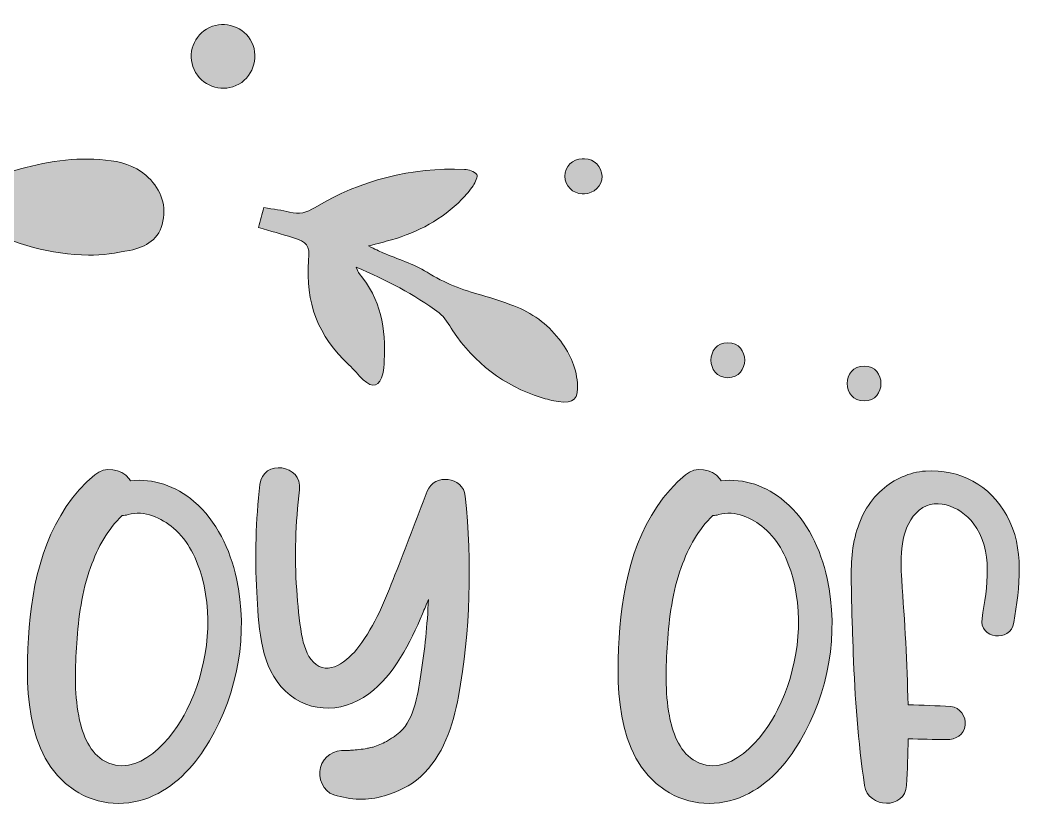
# Model space of a CAD drawing. Header units: inches. Extents: x 66 to 1015, y -1000 to -79.
# Drawn here: x 541.5 to 944.5, y -395.7 to -78.8 of the extents above; entities that cross this region are included whole.
import ezdxf

# ---------------------------------------------------------------- set-up
doc = ezdxf.new("R2010")
doc.units = ezdxf.units.IN
doc.header["$MEASUREMENT"] = 0
doc.layers.add('Layer 1', color=7, linetype='Continuous')

# ---------------------------------------------------------------- blocks, each defined once
blk = doc.blocks.new('block 2')
at = {"layer": 'Layer 1', "true_color": 0xffffff}
h = blk.add_hatch(color=7, dxfattribs=at)
h.dxf.hatch_style = 2
edge = h.paths.add_edge_path()
edge.add_spline(control_points=[(628.1, -105.08), (634.64, -102.21), (637.59, -94.14), (634.43, -87.74), (631.36, -81.51), (623.67, -78.8), (617.45, -81.76), (611.15, -84.76), (608.39, -92.33), (611.3, -98.65), (614.22, -104.99), (621.74, -107.87), (628.1, -105.08)], knot_values=[0, 0, 0, 0, 1, 1, 1, 2, 2, 2, 3, 3, 3, 4, 4, 4, 4], degree=3, periodic=1)
h = blk.add_hatch(color=7, dxfattribs=at)
h.dxf.hatch_style = 2
edge = h.paths.add_edge_path()
edge.add_spline(control_points=[(291.06, -208.95), (301.52, -204.11), (311.42, -199.52), (321.76, -194.74), (324.09, -197.83), (326.1, -200.29), (327.87, -202.91), (335.29, -213.93), (344.3, -223.52), (355.05, -231.24), (359.87, -234.71), (365.45, -237.47), (371.09, -239.34), (377.64, -241.53), (384.06, -240.04), (388.64, -234.35), (393.39, -228.45), (394.13, -221.91), (390.91, -214.93), (388.38, -209.47), (384.55, -204.97), (379.5, -202), (372.46, -197.87), (365.04, -194.36), (357.67, -190.84), (354.23, -189.2), (350.52, -188.15), (346.93, -186.84), (346.91, -186.19), (346.89, -185.53), (346.86, -184.88), (361.48, -180.37), (376.1, -175.88), (390.71, -171.35), (395.61, -169.83), (399.03, -171.52), (401.54, -175.85), (405.43, -182.57), (409.5, -189.19), (413.42, -195.9), (418.56, -204.7), (425.62, -211.57), (434.57, -216.3), (437.73, -217.97), (441.42, -219.16), (444.96, -219.46), (454.54, -220.27), (460.62, -214.09), (459.97, -204.45), (459.47, -196.9), (456.6, -189.93), (451.43, -184.59), (446.54, -179.54), (440.64, -175.43), (434.97, -171.19), (431.74, -168.78), (428.07, -166.94), (423.49, -164.19), (426.49, -163.46), (428.24, -162.93), (430.02, -162.63), (439.38, -161.05), (448.76, -159.65), (458.09, -157.96), (463.46, -156.98), (466.61, -159.12), (468.79, -163.9), (473.54, -174.34), (479.34, -184.19), (486.48, -193.2), (491.91, -200.05), (498.46, -205.57), (506.18, -209.73), (511.41, -212.54), (516.49, -212.59), (521.53, -209.48), (526.88, -206.18), (528.78, -201.09), (528.38, -195.08), (528.06, -190.24), (526.25, -185.91), (523.37, -181.96), (517.39, -173.78), (509.45, -167.89), (501.17, -162.35), (499.03, -160.92), (496.88, -159.5), (493.86, -157.5), (496.03, -157.12), (497.33, -156.71), (498.63, -156.71), (502.08, -156.7), (505.53, -156.9), (508.98, -156.96), (515.11, -157.08), (520.67, -158.53), (526.18, -161.62), (539.38, -169.01), (553.78, -172.85), (568.92, -173.06), (574.46, -173.14), (580.08, -172.25), (585.55, -171.17), (592.03, -169.89), (597.48, -166.55), (598.82, -159.53), (600.23, -152.18), (597.5, -145.86), (591.92, -141.01), (587.36, -137.05), (581.68, -135.56), (575.79, -134.94), (563.35, -133.62), (551.31, -135.74), (539.39, -139.11), (534.56, -140.47), (530.02, -142.23), (526.18, -145.64), (524.98, -146.7), (523.16, -147.68), (521.63, -147.67), (510.49, -147.62), (499.35, -147.32), (488.22, -147.09), (488.1, -146.6), (487.97, -146.1), (487.85, -145.61), (493.29, -141.79), (498.9, -138.18), (504.12, -134.09), (509.7, -129.73), (515.36, -125.32), (520.17, -120.16), (525.53, -114.43), (527.33, -107.44), (523.44, -99.86), (520.65, -94.41), (516.38, -91.51), (510.32, -92.71), (505.57, -93.64), (500.56, -95.33), (496.66, -98.08), (482.6, -108), (472.34, -121.2), (465.76, -137.14), (464.47, -140.28), (463.91, -143.73), (462.82, -147.72), (449.22, -149.42), (435.42, -151.15), (421.62, -152.88), (421.4, -152.45), (421.18, -152.02), (420.96, -151.59), (423.14, -149.49), (425.32, -147.39), (427.51, -145.3), (433.27, -139.79), (439.41, -134.61), (444.67, -128.66), (448.01, -124.87), (450.93, -120.23), (452.51, -115.47), (456.53, -103.39), (448.92, -94.78), (436.28, -96.43), (428, -97.51), (421.23, -101.53), (415.71, -107.64), (403.62, -121.02), (396.52, -136.75), (394.33, -154.61), (393.92, -157.97), (393.15, -160.18), (389.59, -161.24), (372.07, -166.48), (354.6, -171.9), (336.26, -176.31), (337.67, -174.29), (339.04, -172.24), (340.51, -170.27), (346.07, -162.85), (351.84, -155.58), (357.21, -148.02), (361.34, -142.19), (364.7, -135.87), (366.13, -128.75), (367.48, -122.02), (366.5, -115.85), (361.22, -110.9), (355.67, -105.7), (347.74, -104.48), (341.61, -108.93), (337.34, -112.03), (333.26, -115.94), (330.43, -120.35), (320.06, -136.53), (315.12, -154.52), (314.76, -173.7), (314.69, -177.32), (315.56, -180.95), (316.08, -185.23), (307.44, -189.94), (298.41, -194.87), (288.89, -200.08), (289.55, -202.79), (290.19, -205.4), (291.06, -208.95)], knot_values=[0, 0, 0, 0, 1, 1, 1, 2, 2, 2, 3, 3, 3, 4, 4, 4, 5, 5, 5, 6, 6, 6, 7, 7, 7, 8, 8, 8, 9, 9, 9, 10, 10, 10, 11, 11, 11, 12, 12, 12, 13, 13, 13, 14, 14, 14, 15, 15, 15, 16, 16, 16, 17, 17, 17, 18, 18, 18, 19, 19, 19, 20, 20, 20, 21, 21, 21, 22, 22, 22, 23, 23, 23, 24, 24, 24, 25, 25, 25, 26, 26, 26, 27, 27, 27, 28, 28, 28, 29, 29, 29, 30, 30, 30, 31, 31, 31, 32, 32, 32, 33, 33, 33, 34, 34, 34, 35, 35, 35, 36, 36, 36, 37, 37, 37, 38, 38, 38, 39, 39, 39, 40, 40, 40, 41, 41, 41, 42, 42, 42, 43, 43, 43, 44, 44, 44, 45, 45, 45, 46, 46, 46, 47, 47, 47, 48, 48, 48, 49, 49, 49, 50, 50, 50, 51, 51, 51, 52, 52, 52, 53, 53, 53, 54, 54, 54, 55, 55, 55, 56, 56, 56, 57, 57, 57, 58, 58, 58, 59, 59, 59, 60, 60, 60, 61, 61, 61, 62, 62, 62, 63, 63, 63, 64, 64, 64, 65, 65, 65, 66, 66, 66, 67, 67, 67, 68, 68, 68, 69, 69, 69, 69], degree=3, periodic=1)
h = blk.add_hatch(color=7, dxfattribs=at)
h.dxf.hatch_style = 2
edge = h.paths.add_edge_path()
edge.add_spline(control_points=[(766.97, -148.45), (767.29, -148.45), (767.6, -148.45), (767.91, -148.45), (771.57, -148.45), (775.08, -145.22), (774.91, -141.44), (774.75, -137.64), (771.84, -134.43), (767.91, -134.43), (767.6, -134.43), (767.29, -134.43), (766.97, -134.43), (763.31, -134.43), (759.8, -137.66), (759.97, -141.44), (760.14, -145.24), (763.05, -148.45), (766.97, -148.45)], knot_values=[0, 0, 0, 0, 1, 1, 1, 2, 2, 2, 3, 3, 3, 4, 4, 4, 5, 5, 5, 6, 6, 6, 6], degree=3, periodic=1)
h = blk.add_hatch(color=7, dxfattribs=at)
h.dxf.hatch_style = 2
edge = h.paths.add_edge_path()
edge.add_spline(control_points=[(657.2, -175.25), (655.79, -191.87), (661.1, -205.76), (673.39, -217.04), (675.45, -218.93), (677.1, -221.26), (679.15, -223.15), (682.9, -226.6), (685.7, -225.68), (686.96, -220.65), (687.37, -218.99), (687.46, -217.24), (687.56, -215.52), (688.33, -202.63), (686.17, -190.58), (677.45, -180.42), (677.08, -179.98), (676.93, -179.35), (676.26, -177.9), (688.47, -183.22), (699.61, -188.71), (709.58, -196.27), (711.88, -198.01), (713.36, -200.91), (715.04, -203.4), (723.78, -216.38), (735.47, -225.46), (750.44, -230.18), (752.7, -230.9), (755.02, -231.48), (757.36, -231.82), (763.71, -232.73), (765.57, -230.88), (765.03, -224.32), (764.49, -217.64), (761.7, -211.83), (757.61, -206.68), (752.82, -200.66), (746.78, -196.17), (739.56, -193.45), (735.33, -191.85), (731.03, -190.36), (726.67, -189.17), (718.94, -187.04), (711.62, -184.31), (704.71, -179.96), (699.31, -176.56), (692.93, -174.7), (687, -172.13), (685.44, -171.45), (683.92, -170.67), (681.29, -169.42), (685.01, -168.43), (687.73, -167.76), (690.41, -166.98), (701.14, -163.84), (710.81, -158.82), (718.66, -150.69), (720.3, -148.99), (721.93, -147.21), (723.21, -145.25), (724.08, -143.91), (725.22, -141.41), (724.68, -140.79), (723.6, -139.56), (721.47, -138.74), (719.75, -138.68), (698.3, -137.92), (678.21, -142.89), (659.81, -153.96), (656.37, -156.03), (653.44, -156.93), (649.61, -155.87), (646.52, -155.01), (643.27, -154.72), (639.27, -154.03), (638.55, -156.69), (637.88, -159.16), (637.09, -162.06), (642.1, -163.5), (646.44, -164.67), (650.74, -166), (656.76, -167.87), (657.73, -168.98), (657.2, -175.25)], knot_values=[0, 0, 0, 0, 1, 1, 1, 2, 2, 2, 3, 3, 3, 4, 4, 4, 5, 5, 5, 6, 6, 6, 7, 7, 7, 8, 8, 8, 9, 9, 9, 10, 10, 10, 11, 11, 11, 12, 12, 12, 13, 13, 13, 14, 14, 14, 15, 15, 15, 16, 16, 16, 17, 17, 17, 18, 18, 18, 19, 19, 19, 20, 20, 20, 21, 21, 21, 22, 22, 22, 23, 23, 23, 24, 24, 24, 25, 25, 25, 26, 26, 26, 27, 27, 27, 28, 28, 28, 28], degree=3, periodic=1)
h = blk.add_hatch(color=7, dxfattribs=at)
h.dxf.hatch_style = 2
edge = h.paths.add_edge_path()
edge.add_spline(control_points=[(825.36, -222.25), (834.38, -222.25), (834.39, -208.24), (825.36, -208.24), (816.35, -208.24), (816.33, -222.25), (825.36, -222.25)], knot_values=[0, 0, 0, 0, 1, 1, 1, 2, 2, 2, 2], degree=3, periodic=1)
h = blk.add_hatch(color=7, dxfattribs=at)
h.dxf.hatch_style = 2
edge = h.paths.add_edge_path()
edge.add_spline(control_points=[(880.01, -231.59), (889.03, -231.59), (889.04, -217.58), (880.01, -217.58), (871, -217.58), (870.98, -231.59), (880.01, -231.59)], knot_values=[0, 0, 0, 0, 1, 1, 1, 2, 2, 2, 2], degree=3, periodic=1)
h = blk.add_hatch(color=7, dxfattribs=at)
h.dxf.hatch_style = 2
edge = h.paths.add_edge_path()
edge.add_spline(control_points=[(611.19, -271.86), (603.99, -265.67), (594.92, -262.61), (585.79, -263.59), (585.61, -263.32), (585.42, -263.05), (585.22, -262.79), (582.01, -258.73), (575.52, -257.75), (571.45, -261.18), (553.6, -276.19), (546.86, -300), (545.16, -322.45), (543.52, -343.91), (542.83, -374.18), (563.28, -387.73), (572.66, -393.95), (584.87, -394.7), (595.07, -389.93), (604.77, -385.4), (612.13, -377.07), (617.47, -367.98), (628.81, -348.66), (633.16, -324.79), (628.28, -302.8), (625.67, -291.05), (620.46, -279.81), (611.19, -271.86)], knot_values=[0, 0, 0, 0, 1, 1, 1, 2, 2, 2, 3, 3, 3, 4, 4, 4, 5, 5, 5, 6, 6, 6, 7, 7, 7, 8, 8, 8, 9, 9, 9, 9], degree=3, periodic=1)
edge = h.paths.add_edge_path()
edge.add_spline(control_points=[(608.43, -355.53), (602.96, -366.55), (588.55, -384.48), (574.49, -375.54), (568.83, -371.95), (566.17, -364.02), (565, -357.85), (563.18, -348.28), (563.58, -338.44), (564.22, -328.76), (564.9, -318.44), (566.3, -308.1), (569.73, -298.46), (572.67, -290.19), (576.77, -282.86), (582.45, -277.59), (583.24, -277.56), (584.04, -277.43), (584.83, -277.2), (591.36, -275.3), (598.19, -278.47), (603.08, -282.62), (608.93, -287.57), (612.52, -295.22), (614.49, -302.48), (619.22, -319.93), (616.39, -339.47), (608.43, -355.53)], knot_values=[0, 0, 0, 0, 1, 1, 1, 2, 2, 2, 3, 3, 3, 4, 4, 4, 5, 5, 5, 6, 6, 6, 7, 7, 7, 8, 8, 8, 9, 9, 9, 9], degree=3, periodic=1)
h = blk.add_hatch(color=7, dxfattribs=at)
h.dxf.hatch_style = 2
edge = h.paths.add_edge_path()
edge.add_spline(control_points=[(646.09, -346.1), (655.37, -356.91), (670.17, -357.39), (681.36, -349.11), (691.65, -341.49), (697.98, -328.5), (702.89, -317.02), (703.71, -315.11), (704.5, -313.18), (705.29, -311.25), (704.84, -321.32), (703.84, -331.37), (702.27, -341.37), (700.89, -350.26), (699.48, -360.35), (692.53, -365.55), (692.39, -365.66), (691.67, -366.15), (691.25, -366.44), (690.42, -366.93), (688.65, -368.03), (688.46, -368.16), (686.77, -369.09), (684.96, -369.86), (683.12, -370.44), (683.16, -370.38), (681.11, -370.88), (680.81, -370.94), (679.67, -371.16), (678.53, -371.31), (677.37, -371.42), (676.39, -371.51), (675.41, -371.6), (674.43, -371.69), (673.87, -371.75), (673.32, -371.79), (672.76, -371.82), (672.6, -371.81), (672.37, -371.81), (672.08, -371.8), (667.47, -371.6), (663.16, -373.92), (661.99, -378.64), (660.96, -382.78), (662.88, -388.22), (667.36, -389.59), (674.31, -391.73), (680.69, -392.01), (687.7, -389.97), (692.86, -388.47), (698.08, -386.01), (702.08, -382.38), (711.2, -374.09), (715.15, -361.89), (717.31, -350.11), (722.16, -323.72), (722.8, -296.41), (720.07, -269.76), (719.26, -261.88), (707.55, -260.52), (704.76, -267.84), (700.5, -279.02), (696.21, -290.2), (691.87, -301.36), (687.98, -311.37), (683.86, -321.49), (677.36, -330.14), (673.04, -335.89), (665.08, -342.43), (659.12, -336.35), (656.48, -333.66), (655.14, -329.41), (654.41, -325.25), (653.37, -319.36), (652.85, -313.33), (652.44, -307.36), (651.53, -293.95), (651.92, -280.54), (653.58, -267.21), (654.86, -256.94), (638.78, -254.87), (637.66, -265.14), (636.1, -279.46), (635.63, -293.89), (636.44, -308.27), (637.15, -320.75), (637.51, -336.11), (646.09, -346.1)], knot_values=[0, 0, 0, 0, 1, 1, 1, 2, 2, 2, 3, 3, 3, 4, 4, 4, 5, 5, 5, 6, 6, 6, 7, 7, 7, 8, 8, 8, 9, 9, 9, 10, 10, 10, 11, 11, 11, 12, 12, 12, 13, 13, 13, 14, 14, 14, 15, 15, 15, 16, 16, 16, 17, 17, 17, 18, 18, 18, 19, 19, 19, 20, 20, 20, 21, 21, 21, 22, 22, 22, 23, 23, 23, 24, 24, 24, 25, 25, 25, 26, 26, 26, 27, 27, 27, 28, 28, 28, 29, 29, 29, 29], degree=3, periodic=1)
h = blk.add_hatch(color=7, dxfattribs=at)
h.dxf.hatch_style = 2
edge = h.paths.add_edge_path()
edge.add_spline(control_points=[(800.19, -387.73), (809.57, -393.95), (821.79, -394.7), (831.99, -389.93), (841.68, -385.4), (849.05, -377.07), (854.39, -367.98), (865.73, -348.66), (870.07, -324.79), (865.19, -302.8), (862.59, -291.05), (857.37, -279.81), (848.11, -271.86), (840.9, -265.67), (831.84, -262.61), (822.7, -263.59), (822.53, -263.32), (822.34, -263.05), (822.13, -262.79), (818.92, -258.73), (812.43, -257.75), (808.36, -261.18), (790.52, -276.19), (783.78, -300), (782.07, -322.45), (780.44, -343.91), (779.75, -374.18), (800.19, -387.73)], knot_values=[0, 0, 0, 0, 1, 1, 1, 2, 2, 2, 3, 3, 3, 4, 4, 4, 5, 5, 5, 6, 6, 6, 7, 7, 7, 8, 8, 8, 9, 9, 9, 9], degree=3, periodic=1)
edge = h.paths.add_edge_path()
edge.add_spline(control_points=[(801.13, -328.76), (801.81, -318.44), (803.21, -308.1), (806.64, -298.46), (809.58, -290.19), (813.69, -282.86), (819.36, -277.59), (820.15, -277.56), (820.95, -277.43), (821.74, -277.2), (828.27, -275.3), (835.1, -278.47), (840, -282.62), (845.85, -287.57), (849.43, -295.22), (851.4, -302.48), (856.13, -319.93), (853.31, -339.47), (845.34, -355.53), (839.87, -366.55), (825.47, -384.48), (811.4, -375.54), (805.75, -371.95), (803.08, -364.02), (801.91, -357.85), (800.1, -348.28), (800.5, -338.44), (801.13, -328.76)], knot_values=[0, 0, 0, 0, 1, 1, 1, 2, 2, 2, 3, 3, 3, 4, 4, 4, 5, 5, 5, 6, 6, 6, 7, 7, 7, 8, 8, 8, 9, 9, 9, 9], degree=3, periodic=1)
h = blk.add_hatch(color=7, dxfattribs=at)
h.dxf.hatch_style = 2
edge = h.paths.add_edge_path()
edge.add_spline(control_points=[(876.39, -286.2), (874.5, -293.76), (874.84, -301.61), (874.95, -309.33), (875.06, -317.14), (875.43, -324.95), (875.7, -332.75), (876.31, -350.59), (877.59, -368.23), (880.21, -385.89), (881.58, -395.08), (896.51, -395.65), (897.07, -385.8), (897.43, -379.56), (897.61, -373.32), (897.68, -367.08), (902.81, -367.26), (907.94, -367.42), (913.08, -367.45), (916.69, -367.46), (920.08, -365.57), (920.58, -361.67), (921.02, -358.27), (918.43, -354.4), (914.81, -354.18), (909.09, -353.82), (903.36, -353.64), (897.63, -353.45), (897.34, -336.73), (896.3, -320.03), (895.1, -303.33), (894.44, -294.01), (894.61, -283.2), (900.84, -276.58), (907.66, -269.33), (918.59, -273.76), (923.83, -280.64), (932.09, -291.49), (929.34, -306.44), (927.32, -318.84), (925.98, -327.03), (938.71, -328.64), (940.08, -320.5), (942.45, -306.34), (944.51, -290.72), (937.25, -277.56), (930.5, -265.34), (918.46, -258.88), (904.59, -259.71), (898.32, -260.08), (891.91, -263.04), (887.25, -267.18), (881.46, -272.32), (878.24, -278.78), (876.39, -286.2)], knot_values=[0, 0, 0, 0, 1, 1, 1, 2, 2, 2, 3, 3, 3, 4, 4, 4, 5, 5, 5, 6, 6, 6, 7, 7, 7, 8, 8, 8, 9, 9, 9, 10, 10, 10, 11, 11, 11, 12, 12, 12, 13, 13, 13, 14, 14, 14, 15, 15, 15, 16, 16, 16, 17, 17, 17, 18, 18, 18, 18], degree=3, periodic=1)
at = {"layer": 'Layer 1', "lineweight": 0}
for points, knots in [([(628.1, -105.08), (634.64, -102.21), (637.59, -94.14), (634.43, -87.74), (631.36, -81.51), (623.67, -78.8), (617.45, -81.76), (611.15, -84.76), (608.39, -92.33), (611.3, -98.65), (614.22, -104.99), (621.74, -107.87), (628.1, -105.08)], [0, 0, 0, 0, 1, 1, 1, 2, 2, 2, 3, 3, 3, 4, 4, 4, 4]), ([(291.06, -208.95), (301.52, -204.11), (311.42, -199.52), (321.76, -194.74), (324.09, -197.83), (326.1, -200.29), (327.87, -202.91), (335.29, -213.93), (344.3, -223.52), (355.05, -231.24), (359.87, -234.71), (365.45, -237.47), (371.09, -239.34), (377.64, -241.53), (384.06, -240.04), (388.64, -234.35), (393.39, -228.45), (394.13, -221.91), (390.91, -214.93), (388.38, -209.47), (384.55, -204.97), (379.5, -202), (372.46, -197.87), (365.04, -194.36), (357.67, -190.84), (354.23, -189.2), (350.52, -188.15), (346.93, -186.84), (346.91, -186.19), (346.89, -185.53), (346.86, -184.88), (361.48, -180.37), (376.1, -175.88), (390.71, -171.35), (395.61, -169.83), (399.03, -171.52), (401.54, -175.85), (405.43, -182.57), (409.5, -189.19), (413.42, -195.9), (418.56, -204.7), (425.62, -211.57), (434.57, -216.3), (437.73, -217.97), (441.42, -219.16), (444.96, -219.46), (454.54, -220.27), (460.62, -214.09), (459.97, -204.45), (459.47, -196.9), (456.6, -189.93), (451.43, -184.59), (446.54, -179.54), (440.64, -175.43), (434.97, -171.19), (431.74, -168.78), (428.07, -166.94), (423.49, -164.19), (426.49, -163.46), (428.24, -162.93), (430.02, -162.63), (439.38, -161.05), (448.76, -159.65), (458.09, -157.96), (463.46, -156.98), (466.61, -159.12), (468.79, -163.9), (473.54, -174.34), (479.34, -184.19), (486.48, -193.2), (491.91, -200.05), (498.46, -205.57), (506.18, -209.73), (511.41, -212.54), (516.49, -212.59), (521.53, -209.48), (526.88, -206.18), (528.78, -201.09), (528.38, -195.08), (528.06, -190.24), (526.25, -185.91), (523.37, -181.96), (517.39, -173.78), (509.45, -167.89), (501.17, -162.35), (499.03, -160.92), (496.88, -159.5), (493.86, -157.5), (496.03, -157.12), (497.33, -156.71), (498.63, -156.71), (502.08, -156.7), (505.53, -156.9), (508.98, -156.96), (515.11, -157.08), (520.67, -158.53), (526.18, -161.62), (539.38, -169.01), (553.78, -172.85), (568.92, -173.06), (574.46, -173.14), (580.08, -172.25), (585.55, -171.17), (592.03, -169.89), (597.48, -166.55), (598.82, -159.53), (600.23, -152.18), (597.5, -145.86), (591.92, -141.01), (587.36, -137.05), (581.68, -135.56), (575.79, -134.94), (563.35, -133.62), (551.31, -135.74), (539.39, -139.11), (534.56, -140.47), (530.02, -142.23), (526.18, -145.64), (524.98, -146.7), (523.16, -147.68), (521.63, -147.67), (510.49, -147.62), (499.35, -147.32), (488.22, -147.09), (488.1, -146.6), (487.97, -146.1), (487.85, -145.61), (493.29, -141.79), (498.9, -138.18), (504.12, -134.09), (509.7, -129.73), (515.36, -125.32), (520.17, -120.16), (525.53, -114.43), (527.33, -107.44), (523.44, -99.86), (520.65, -94.41), (516.38, -91.51), (510.32, -92.71), (505.57, -93.64), (500.56, -95.33), (496.66, -98.08), (482.6, -108), (472.34, -121.2), (465.76, -137.14), (464.47, -140.28), (463.91, -143.73), (462.82, -147.72), (449.22, -149.42), (435.42, -151.15), (421.62, -152.88), (421.4, -152.45), (421.18, -152.02), (420.96, -151.59), (423.14, -149.49), (425.32, -147.39), (427.51, -145.3), (433.27, -139.79), (439.41, -134.61), (444.67, -128.66), (448.01, -124.87), (450.93, -120.23), (452.51, -115.47), (456.53, -103.39), (448.92, -94.78), (436.28, -96.43), (428, -97.51), (421.23, -101.53), (415.71, -107.64), (403.62, -121.02), (396.52, -136.75), (394.33, -154.61), (393.92, -157.97), (393.15, -160.18), (389.59, -161.24), (372.07, -166.48), (354.6, -171.9), (336.26, -176.31), (337.67, -174.29), (339.04, -172.24), (340.51, -170.27), (346.07, -162.85), (351.84, -155.58), (357.21, -148.02), (361.34, -142.19), (364.7, -135.87), (366.13, -128.75), (367.48, -122.02), (366.5, -115.85), (361.22, -110.9), (355.67, -105.7), (347.74, -104.48), (341.61, -108.93), (337.34, -112.03), (333.26, -115.94), (330.43, -120.35), (320.06, -136.53), (315.12, -154.52), (314.76, -173.7), (314.69, -177.32), (315.56, -180.95), (316.08, -185.23), (307.44, -189.94), (298.41, -194.87), (288.89, -200.08), (289.55, -202.79), (290.19, -205.4), (291.06, -208.95)], [0, 0, 0, 0, 1, 1, 1, 2, 2, 2, 3, 3, 3, 4, 4, 4, 5, 5, 5, 6, 6, 6, 7, 7, 7, 8, 8, 8, 9, 9, 9, 10, 10, 10, 11, 11, 11, 12, 12, 12, 13, 13, 13, 14, 14, 14, 15, 15, 15, 16, 16, 16, 17, 17, 17, 18, 18, 18, 19, 19, 19, 20, 20, 20, 21, 21, 21, 22, 22, 22, 23, 23, 23, 24, 24, 24, 25, 25, 25, 26, 26, 26, 27, 27, 27, 28, 28, 28, 29, 29, 29, 30, 30, 30, 31, 31, 31, 32, 32, 32, 33, 33, 33, 34, 34, 34, 35, 35, 35, 36, 36, 36, 37, 37, 37, 38, 38, 38, 39, 39, 39, 40, 40, 40, 41, 41, 41, 42, 42, 42, 43, 43, 43, 44, 44, 44, 45, 45, 45, 46, 46, 46, 47, 47, 47, 48, 48, 48, 49, 49, 49, 50, 50, 50, 51, 51, 51, 52, 52, 52, 53, 53, 53, 54, 54, 54, 55, 55, 55, 56, 56, 56, 57, 57, 57, 58, 58, 58, 59, 59, 59, 60, 60, 60, 61, 61, 61, 62, 62, 62, 63, 63, 63, 64, 64, 64, 65, 65, 65, 66, 66, 66, 67, 67, 67, 68, 68, 68, 69, 69, 69, 69]), ([(766.97, -148.45), (767.29, -148.45), (767.6, -148.45), (767.91, -148.45), (771.57, -148.45), (775.08, -145.22), (774.91, -141.44), (774.75, -137.64), (771.84, -134.43), (767.91, -134.43), (767.6, -134.43), (767.29, -134.43), (766.97, -134.43), (763.31, -134.43), (759.8, -137.66), (759.97, -141.44), (760.14, -145.24), (763.05, -148.45), (766.97, -148.45)], [0, 0, 0, 0, 1, 1, 1, 2, 2, 2, 3, 3, 3, 4, 4, 4, 5, 5, 5, 6, 6, 6, 6]), ([(657.2, -175.25), (655.79, -191.87), (661.1, -205.76), (673.39, -217.04), (675.45, -218.93), (677.1, -221.26), (679.15, -223.15), (682.9, -226.6), (685.7, -225.68), (686.96, -220.65), (687.37, -218.99), (687.46, -217.24), (687.56, -215.52), (688.33, -202.63), (686.17, -190.58), (677.45, -180.42), (677.08, -179.98), (676.93, -179.35), (676.26, -177.9), (688.47, -183.22), (699.61, -188.71), (709.58, -196.27), (711.88, -198.01), (713.36, -200.91), (715.04, -203.4), (723.78, -216.38), (735.47, -225.46), (750.44, -230.18), (752.7, -230.9), (755.02, -231.48), (757.36, -231.82), (763.71, -232.73), (765.57, -230.88), (765.03, -224.32), (764.49, -217.64), (761.7, -211.83), (757.61, -206.68), (752.82, -200.66), (746.78, -196.17), (739.56, -193.45), (735.33, -191.85), (731.03, -190.36), (726.67, -189.17), (718.94, -187.04), (711.62, -184.31), (704.71, -179.96), (699.31, -176.56), (692.93, -174.7), (687, -172.13), (685.44, -171.45), (683.92, -170.67), (681.29, -169.42), (685.01, -168.43), (687.73, -167.76), (690.41, -166.98), (701.14, -163.84), (710.81, -158.82), (718.66, -150.69), (720.3, -148.99), (721.93, -147.21), (723.21, -145.25), (724.08, -143.91), (725.22, -141.41), (724.68, -140.79), (723.6, -139.56), (721.47, -138.74), (719.75, -138.68), (698.3, -137.92), (678.21, -142.89), (659.81, -153.96), (656.37, -156.03), (653.44, -156.93), (649.61, -155.87), (646.52, -155.01), (643.27, -154.72), (639.27, -154.03), (638.55, -156.69), (637.88, -159.16), (637.09, -162.06), (642.1, -163.5), (646.44, -164.67), (650.74, -166), (656.76, -167.87), (657.73, -168.98), (657.2, -175.25)], [0, 0, 0, 0, 1, 1, 1, 2, 2, 2, 3, 3, 3, 4, 4, 4, 5, 5, 5, 6, 6, 6, 7, 7, 7, 8, 8, 8, 9, 9, 9, 10, 10, 10, 11, 11, 11, 12, 12, 12, 13, 13, 13, 14, 14, 14, 15, 15, 15, 16, 16, 16, 17, 17, 17, 18, 18, 18, 19, 19, 19, 20, 20, 20, 21, 21, 21, 22, 22, 22, 23, 23, 23, 24, 24, 24, 25, 25, 25, 26, 26, 26, 27, 27, 27, 28, 28, 28, 28]), ([(825.36, -222.25), (834.38, -222.25), (834.39, -208.24), (825.36, -208.24), (816.35, -208.24), (816.33, -222.25), (825.36, -222.25)], [0, 0, 0, 0, 1, 1, 1, 2, 2, 2, 2]), ([(880.01, -231.59), (889.03, -231.59), (889.04, -217.58), (880.01, -217.58), (871, -217.58), (870.98, -231.59), (880.01, -231.59)], [0, 0, 0, 0, 1, 1, 1, 2, 2, 2, 2]), ([(611.19, -271.86), (603.99, -265.67), (594.92, -262.61), (585.79, -263.59), (585.61, -263.32), (585.42, -263.05), (585.22, -262.79), (582.01, -258.73), (575.52, -257.75), (571.45, -261.18), (553.6, -276.19), (546.86, -300), (545.16, -322.45), (543.52, -343.91), (542.83, -374.18), (563.28, -387.73), (572.66, -393.95), (584.87, -394.7), (595.07, -389.93), (604.77, -385.4), (612.13, -377.07), (617.47, -367.98), (628.81, -348.66), (633.16, -324.79), (628.28, -302.8), (625.67, -291.05), (620.46, -279.81), (611.19, -271.86)], [0, 0, 0, 0, 1, 1, 1, 2, 2, 2, 3, 3, 3, 4, 4, 4, 5, 5, 5, 6, 6, 6, 7, 7, 7, 8, 8, 8, 9, 9, 9, 9]), ([(646.09, -346.1), (655.37, -356.91), (670.17, -357.39), (681.36, -349.11), (691.65, -341.49), (697.98, -328.5), (702.89, -317.02), (703.71, -315.11), (704.5, -313.18), (705.29, -311.25), (704.84, -321.32), (703.84, -331.37), (702.27, -341.37), (700.89, -350.26), (699.48, -360.35), (692.53, -365.55), (692.39, -365.66), (691.67, -366.15), (691.25, -366.44), (690.42, -366.93), (688.65, -368.03), (688.46, -368.16), (686.77, -369.09), (684.96, -369.86), (683.12, -370.44), (683.16, -370.38), (681.11, -370.88), (680.81, -370.94), (679.67, -371.16), (678.53, -371.31), (677.37, -371.42), (676.39, -371.51), (675.41, -371.6), (674.43, -371.69), (673.87, -371.75), (673.32, -371.79), (672.76, -371.82), (672.6, -371.81), (672.37, -371.81), (672.08, -371.8), (667.47, -371.6), (663.16, -373.92), (661.99, -378.64), (660.96, -382.78), (662.88, -388.22), (667.36, -389.59), (674.31, -391.73), (680.69, -392.01), (687.7, -389.97), (692.86, -388.47), (698.08, -386.01), (702.08, -382.38), (711.2, -374.09), (715.15, -361.89), (717.31, -350.11), (722.16, -323.72), (722.8, -296.41), (720.07, -269.76), (719.26, -261.88), (707.55, -260.52), (704.76, -267.84), (700.5, -279.02), (696.21, -290.2), (691.87, -301.36), (687.98, -311.37), (683.86, -321.49), (677.36, -330.14), (673.04, -335.89), (665.08, -342.43), (659.12, -336.35), (656.48, -333.66), (655.14, -329.41), (654.41, -325.25), (653.37, -319.36), (652.85, -313.33), (652.44, -307.36), (651.53, -293.95), (651.92, -280.54), (653.58, -267.21), (654.86, -256.94), (638.78, -254.87), (637.66, -265.14), (636.1, -279.46), (635.63, -293.89), (636.44, -308.27), (637.15, -320.75), (637.51, -336.11), (646.09, -346.1)], [0, 0, 0, 0, 1, 1, 1, 2, 2, 2, 3, 3, 3, 4, 4, 4, 5, 5, 5, 6, 6, 6, 7, 7, 7, 8, 8, 8, 9, 9, 9, 10, 10, 10, 11, 11, 11, 12, 12, 12, 13, 13, 13, 14, 14, 14, 15, 15, 15, 16, 16, 16, 17, 17, 17, 18, 18, 18, 19, 19, 19, 20, 20, 20, 21, 21, 21, 22, 22, 22, 23, 23, 23, 24, 24, 24, 25, 25, 25, 26, 26, 26, 27, 27, 27, 28, 28, 28, 29, 29, 29, 29]), ([(800.19, -387.73), (809.57, -393.95), (821.79, -394.7), (831.99, -389.93), (841.68, -385.4), (849.05, -377.07), (854.39, -367.98), (865.73, -348.66), (870.07, -324.79), (865.19, -302.8), (862.59, -291.05), (857.37, -279.81), (848.11, -271.86), (840.9, -265.67), (831.84, -262.61), (822.7, -263.59), (822.53, -263.32), (822.34, -263.05), (822.13, -262.79), (818.92, -258.73), (812.43, -257.75), (808.36, -261.18), (790.52, -276.19), (783.78, -300), (782.07, -322.45), (780.44, -343.91), (779.75, -374.18), (800.19, -387.73)], [0, 0, 0, 0, 1, 1, 1, 2, 2, 2, 3, 3, 3, 4, 4, 4, 5, 5, 5, 6, 6, 6, 7, 7, 7, 8, 8, 8, 9, 9, 9, 9]), ([(876.39, -286.2), (874.5, -293.76), (874.84, -301.61), (874.95, -309.33), (875.06, -317.14), (875.43, -324.95), (875.7, -332.75), (876.31, -350.59), (877.59, -368.23), (880.21, -385.89), (881.58, -395.08), (896.51, -395.65), (897.07, -385.8), (897.43, -379.56), (897.61, -373.32), (897.68, -367.08), (902.81, -367.26), (907.94, -367.42), (913.08, -367.45), (916.69, -367.46), (920.08, -365.57), (920.58, -361.67), (921.02, -358.27), (918.43, -354.4), (914.81, -354.18), (909.09, -353.82), (903.36, -353.64), (897.63, -353.45), (897.34, -336.73), (896.3, -320.03), (895.1, -303.33), (894.44, -294.01), (894.61, -283.2), (900.84, -276.58), (907.66, -269.33), (918.59, -273.76), (923.83, -280.64), (932.09, -291.49), (929.34, -306.44), (927.32, -318.84), (925.98, -327.03), (938.71, -328.64), (940.08, -320.5), (942.45, -306.34), (944.51, -290.72), (937.25, -277.56), (930.5, -265.34), (918.46, -258.88), (904.59, -259.71), (898.32, -260.08), (891.91, -263.04), (887.25, -267.18), (881.46, -272.32), (878.24, -278.78), (876.39, -286.2)], [0, 0, 0, 0, 1, 1, 1, 2, 2, 2, 3, 3, 3, 4, 4, 4, 5, 5, 5, 6, 6, 6, 7, 7, 7, 8, 8, 8, 9, 9, 9, 10, 10, 10, 11, 11, 11, 12, 12, 12, 13, 13, 13, 14, 14, 14, 15, 15, 15, 16, 16, 16, 17, 17, 17, 18, 18, 18, 18]), ([(608.43, -355.53), (602.96, -366.55), (588.55, -384.48), (574.49, -375.54), (568.83, -371.95), (566.17, -364.02), (565, -357.85), (563.18, -348.28), (563.58, -338.44), (564.22, -328.76), (564.9, -318.44), (566.3, -308.1), (569.73, -298.46), (572.67, -290.19), (576.77, -282.86), (582.45, -277.59), (583.24, -277.56), (584.04, -277.43), (584.83, -277.2), (591.36, -275.3), (598.19, -278.47), (603.08, -282.62), (608.93, -287.57), (612.52, -295.22), (614.49, -302.48), (619.22, -319.93), (616.39, -339.47), (608.43, -355.53)], [0, 0, 0, 0, 1, 1, 1, 2, 2, 2, 3, 3, 3, 4, 4, 4, 5, 5, 5, 6, 6, 6, 7, 7, 7, 8, 8, 8, 9, 9, 9, 9]), ([(801.13, -328.76), (801.81, -318.44), (803.21, -308.1), (806.64, -298.46), (809.58, -290.19), (813.69, -282.86), (819.36, -277.59), (820.15, -277.56), (820.95, -277.43), (821.74, -277.2), (828.27, -275.3), (835.1, -278.47), (840, -282.62), (845.85, -287.57), (849.43, -295.22), (851.4, -302.48), (856.13, -319.93), (853.31, -339.47), (845.34, -355.53), (839.87, -366.55), (825.47, -384.48), (811.4, -375.54), (805.75, -371.95), (803.08, -364.02), (801.91, -357.85), (800.1, -348.28), (800.5, -338.44), (801.13, -328.76)], [0, 0, 0, 0, 1, 1, 1, 2, 2, 2, 3, 3, 3, 4, 4, 4, 5, 5, 5, 6, 6, 6, 7, 7, 7, 8, 8, 8, 9, 9, 9, 9])]:
    blk.add_open_spline(points, degree=3, knots=knots, dxfattribs=at)

msp = doc.modelspace()

# ---------------------------------------------------------------- block references
at = {"layer": 'Layer 1'}
msp.add_blockref('block 2', (0, 0), dxfattribs=at)

doc.saveas('drawing.dxf')
